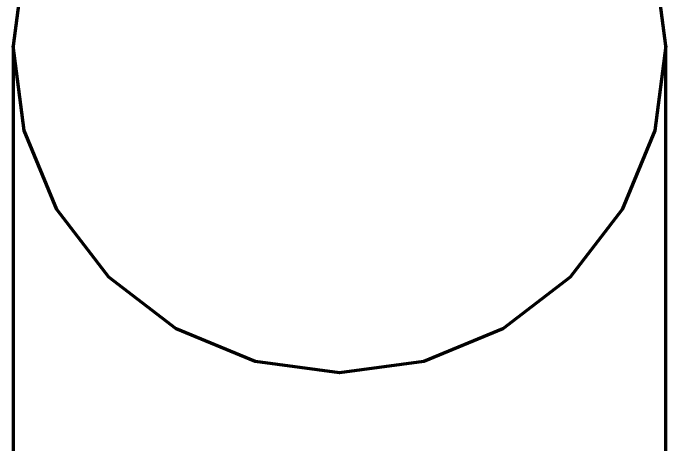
# Model space of a CAD drawing. Header units: millimetres. Extents: x 0 to 2382, y 0 to 420.
# Drawn here: x 132.5 to 132.9, y 120.2358 to 120.5001 of the extents above; entities that cross this region are included whole.
import ezdxf

# ---------------------------------------------------------------- set-up
doc = ezdxf.new("R2010")
doc.units = ezdxf.units.MM
doc.layers.add('01-VISIBLE', color=7, linetype='CONTINUOUS', lineweight=70)

msp = doc.modelspace()

# ---------------------------------------------------------------- linework, layer by layer
at = {"layer": '01-VISIBLE'}
for points in [[(132.7, 120.68), (132.64824, 120.67318), (132.6, 120.6532), (132.55857, 120.62143), (132.5268, 120.58), (132.50682, 120.53176), (132.5, 120.48)], [(132.9, 120.48), (132.89319, 120.53176), (132.87321, 120.58), (132.84142, 120.62142), (132.8, 120.65321), (132.75176, 120.67318), (132.7, 120.68)], [(132.9, 120.48), (132.89318, 120.42824), (132.87321, 120.38), (132.84142, 120.33858), (132.8, 120.30679), (132.75176, 120.28681), (132.7, 120.28), (132.64824, 120.28681), (132.6, 120.30679), (132.55858, 120.33858), (132.52679, 120.38), (132.50681, 120.42824), (132.5, 120.48)], [(132.5, 120.48), (132.5, 120.42947), (132.5, 120.37895), (132.5, 120.32842), (132.5, 120.27789), (132.5, 120.22737), (132.5, 120.17684), (132.5, 120.12632), (132.5, 120.07579), (132.5, 120.02526), (132.5, 119.97474), (132.5, 119.92421), (132.5, 119.87368), (132.5, 119.82316), (132.5, 119.77263), (132.5, 119.72211), (132.5, 119.67158), (132.5, 119.62105), (132.5, 119.57053), (132.5, 119.52)], [(132.5, 120.48), (132.5, 120.42667), (132.5, 120.37333), (132.5, 120.32), (132.5, 120.26667), (132.5, 120.21333), (132.5, 120.16), (132.5, 120.10667), (132.5, 120.05333), (132.5, 120)], [(132.9, 119.52), (132.9, 119.57053), (132.9, 119.62105), (132.9, 119.67158), (132.9, 119.72211), (132.9, 119.77263), (132.9, 119.82316), (132.9, 119.87368), (132.9, 119.92421), (132.9, 119.97474), (132.9, 120.02526), (132.9, 120.07579), (132.9, 120.12632), (132.9, 120.17684), (132.9, 120.22737), (132.9, 120.27789), (132.9, 120.32842), (132.9, 120.37895), (132.9, 120.42947), (132.9, 120.48)], [(132.9, 120), (132.9, 120.05333), (132.9, 120.10667), (132.9, 120.16), (132.9, 120.21333), (132.9, 120.26667), (132.9, 120.32), (132.9, 120.37333), (132.9, 120.42667), (132.9, 120.48)]]:
    msp.add_lwpolyline(points, dxfattribs=at)

doc.saveas('drawing.dxf')
